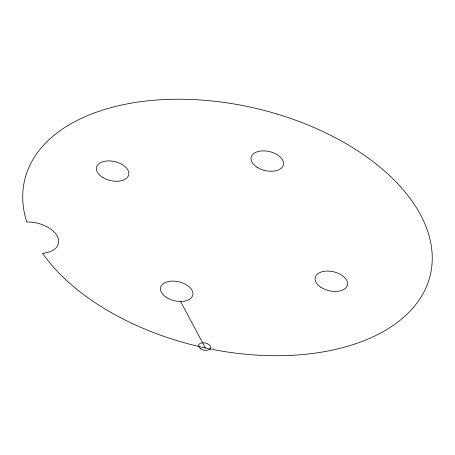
<?xml version="1.0" encoding="UTF-8"?>
<svg xmlns="http://www.w3.org/2000/svg" width="455" height="455" viewBox="0 0 455 455"><rect width="100%" height="100%" fill="white"/><g stroke="black" fill="none" stroke-linecap="round" stroke-linejoin="round"><path stroke-width="0.68" d="M180.572 301.472L205.37 347.978M200.735 348.866A6.239 3.668 13.1 0 0 210.665 348.064A6.239 3.668 13.1 0 0 202.435 342.746A6.239 3.668 13.1 0 0 200.735 348.866M166.416 297.411A16.545 9.726 13.1 0 0 192.755 295.267A16.545 9.726 13.1 0 0 170.932 281.173A16.545 9.726 13.1 0 0 166.416 297.411M102.329 177.211A16.545 9.726 13.1 0 0 128.668 175.073A16.545 9.726 13.1 0 0 106.845 160.973A16.545 9.726 13.1 0 0 102.329 177.211M256.978 167.19A16.545 9.726 13.1 0 0 283.317 165.046A16.545 9.726 13.1 0 0 261.494 150.952A16.545 9.726 13.1 0 0 256.978 167.19M321.065 287.384A16.545 9.726 13.1 0 0 347.404 285.245A16.545 9.726 13.1 0 0 325.581 271.146A16.545 9.726 13.1 0 0 321.065 287.384M276.873 113.989A208.293 122.429 13.1 0 0 26.737 221.983A25.508 14.992 13.1 0 1 57.41 236.429A25.508 14.992 13.1 0 1 42.542 253.27A208.293 122.429 13.1 0 0 386.005 330.006A208.293 122.429 13.1 0 0 276.873 113.989"/></g></svg>
